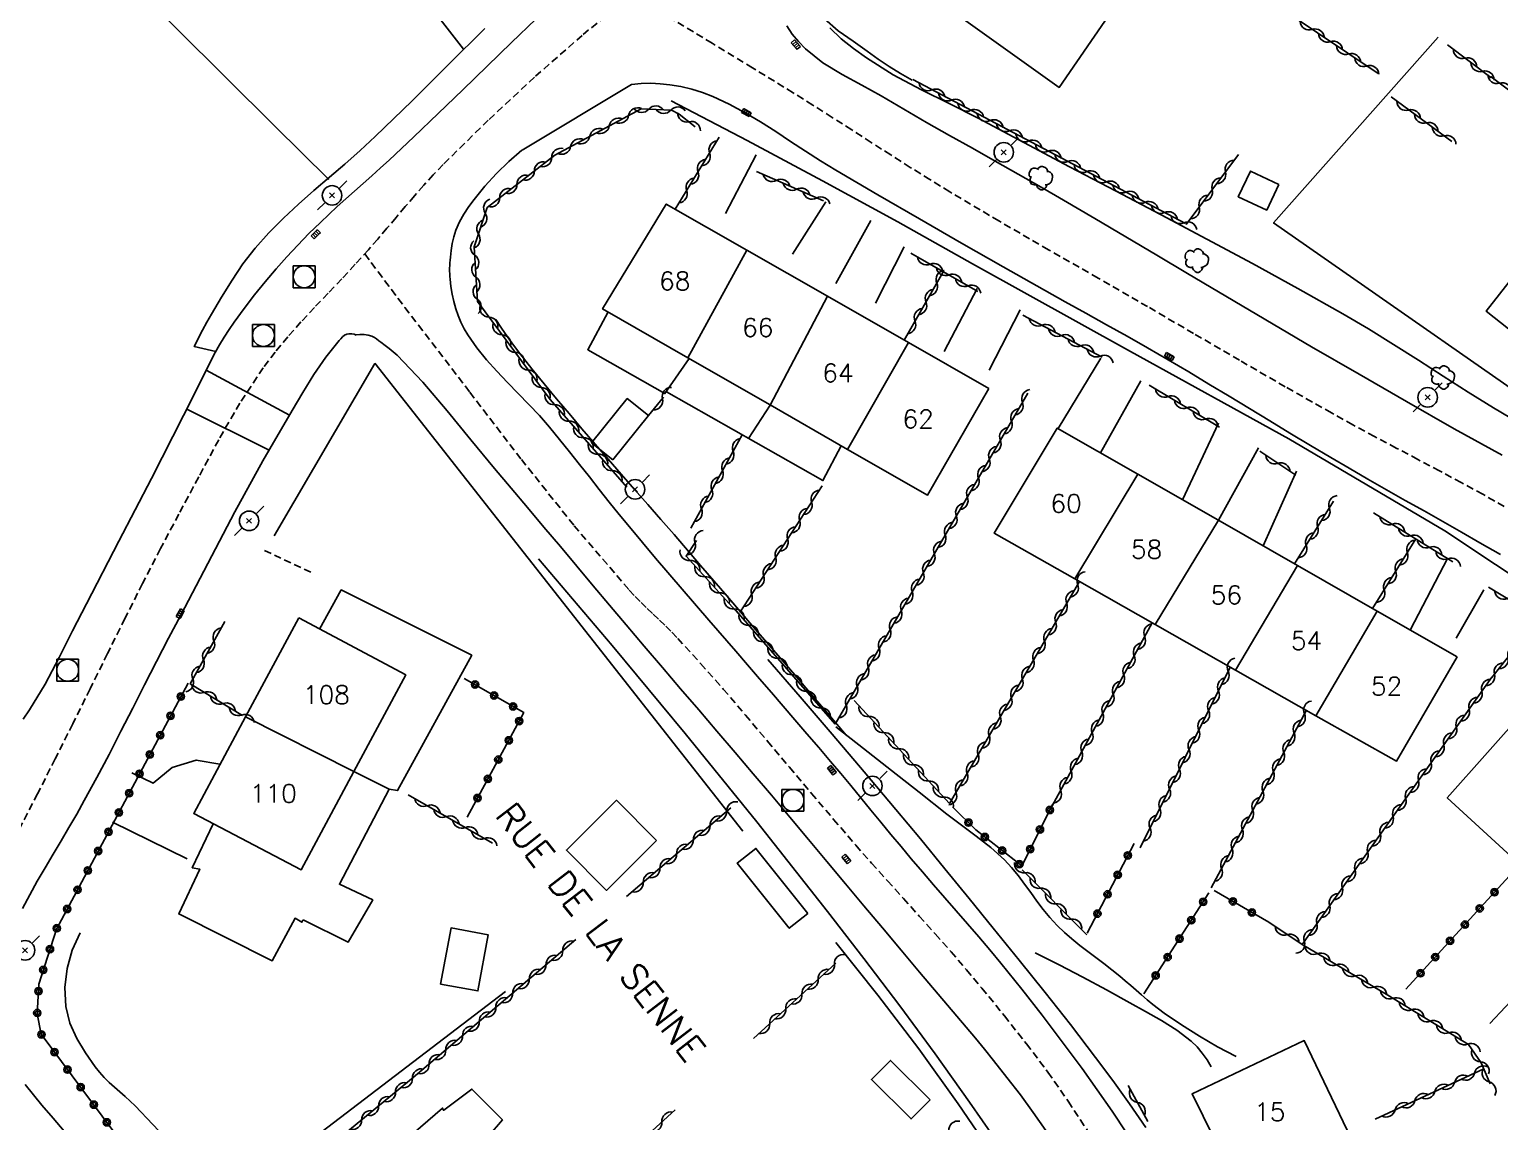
# Model space of a CAD drawing. Header units: millimetres. Extents: x 137000 to 138002, y 152999 to 154002.
# Drawn here: x 137436.5 to 137537.1, y 153887.4 to 153962.2 of the extents above; entities that cross this region are included whole.
import ezdxf
from ezdxf.enums import TextEntityAlignment as Align

# ---------------------------------------------------------------- set-up
doc = ezdxf.new("R2010")
doc.units = ezdxf.units.MM
doc.linetypes.add('DASHED', pattern=[0.75, 0.5, -0.25])
doc.layers.get('0').update_dxf_attribs({"linetype": 'CONTINUOUS'})
for name, color, linetype in [('W0001', 6, 'DASHED'), ('W0008', 7, 'CONTINUOUS'), ('W0014', 7, 'CONTINUOUS'), ('W0017', 7, 'CONTINUOUS'), ('W0020', 2, 'CONTINUOUS'), ('W0101', 7, 'CONTINUOUS'), ('W0104', 1, 'CONTINUOUS'), ('W0112', 1, 'DASHED'), ('W0211', 2, 'CONTINUOUS'), ('W0214', 2, 'CONTINUOUS'), ('W0300', 7, 'CONTINUOUS'), ('W0310', 3, 'CONTINUOUS'), ('W0323', 7, 'CONTINUOUS'), ('W0330', 7, 'CONTINUOUS'), ('W0401', 7, 'CONTINUOUS'), ('W0420', 7, 'CONTINUOUS'), ('W0473', 7, 'CONTINUOUS'), ('W0989', 7, 'CONTINUOUS'), ('W0991', 7, 'CONTINUOUS'), ('W1102', 7, 'CONTINUOUS')]:
    doc.layers.add(name, color=color, linetype=linetype)
doc.styles.get("Standard").update_dxf_attribs({"font": 'romans.shx', "width": 0.85})

# ---------------------------------------------------------------- blocks, each defined once
blk = doc.blocks.new('T300')
for p, q in [((-0.8, 0.51), (-0.86, 0.34)), ((-0.86, 0.34), (-0.86, 0.17)), ((-0.86, 0.17), (-0.74, 0.06)), ((-0.69, 0.63), (-0.8, 0.51)), ((-0.8, -0.06), (-0.74, 0.06)), ((-0.74, 0.06), (-0.69, 0.11)), ((-0.57, 0.69), (-0.69, 0.63)), ((-0.46, 0.69), (-0.57, 0.69)), ((-0.29, 0.63), (-0.46, 0.69)), ((-0.29, 0.63), (-0.17, 0.74)), ((-0.23, 0.57), (-0.29, 0.63)), ((-0.17, 0.74), (-0.06, 0.8)), ((-0.06, 0.8), (0.06, 0.8)), ((0.06, 0.8), (0.23, 0.74)), ((0.23, 0.74), (0.34, 0.63)), ((0.34, 0.63), (0.4, 0.51)), ((0.46, 0.46), (0.34, 0.46)), ((0.4, 0.51), (0.4, 0.46)), ((0.57, 0.4), (0.46, 0.46)), ((0.57, 0.4), (0.69, 0.29)), ((0.69, 0.29), (0.74, 0.17)), ((0.74, 0.06), (0.69, -0.17)), ((0.74, 0.17), (0.74, 0.06)), ((-0.8, -0.17), (-0.8, -0.06)), ((-0.8, -0.23), (-0.8, -0.17)), ((-0.74, -0.34), (-0.8, -0.23)), ((-0.69, -0.4), (-0.74, -0.34)), ((-0.51, -0.46), (-0.69, -0.4)), ((-0.4, -0.46), (-0.51, -0.46)), ((-0.4, -0.46), (-0.34, -0.46)), ((-0.34, -0.46), (-0.34, -0.4)), ((-0.34, -0.51), (-0.34, -0.46)), ((-0.29, -0.63), (-0.34, -0.51)), ((-0.17, -0.74), (-0.29, -0.63)), ((-0.06, -0.8), (-0.17, -0.74)), ((0.06, -0.8), (-0.06, -0.8)), ((0.17, -0.74), (0.06, -0.8)), ((0.23, -0.69), (0.17, -0.74)), ((0.29, -0.46), (0.23, -0.46)), ((0.29, -0.63), (0.23, -0.69)), ((0.46, -0.4), (0.29, -0.46)), ((0.34, -0.51), (0.29, -0.63)), ((0.34, -0.51), (0.34, -0.46)), ((0.57, -0.34), (0.46, -0.4)), ((0.63, -0.29), (0.57, -0.34)), ((0.69, -0.17), (0.63, -0.29))]:
    blk.add_line(p, q)
blk = doc.blocks.new('T473')
for p, q in [((-0.166667, 0.166667), (0.166667, -0.166667)), ((-0.166667, -0.166667), (0.166667, 0.166667)), ((0.500001, 0.500001), (1.000002, 1.000002)), ((-1.000002, -1.000002), (-0.500001, -0.500001))]:
    blk.add_line(p, q)
blk.add_ellipse((0, 0), major_axis=(0.471405, 0.471405), ratio=1, start_param=5.4977871438, end_param=11.780972451)
blk = doc.blocks.new('T401')
for p, q in [((-0.3, 0.3), (0, 0.3)), ((-0.3, -0.25), (-0.3, 0.3)), ((-0.3, 0.15), (0, 0.15)), ((-0.3, 0), (0, 0)), ((0, 0.3), (0, -0.25)), ((-0.3, -0.15), (0, -0.15)), ((-0.3, -0.25), (-0.3, -0.3)), ((-0.3, -0.3), (0, -0.3)), ((0, -0.3), (0, -0.25))]:
    blk.add_line(p, q)
blk = doc.blocks.new('T420')
for p, q in [((0.75, 0.75), (-0.75, 0.75)), ((-0.75, 0.75), (-0.75, -0.75)), ((0.75, 0.75), (0.75, -0.75)), ((0.75, -0.75), (-0.75, -0.75))]:
    blk.add_line(p, q)
blk.add_ellipse((0, 0), major_axis=(-0.53, 0.53), ratio=1, start_param=3.926991, end_param=10.210176)
blk = doc.blocks.new('t310o')
at = {"color": 0, "linetype": 'Continuous'}
for centre, start, end in [((-0.5, 0.38), 216.8699, 323.1304), ((0.5, -0.37), 36.8699, 143.1303)]:
    blk.add_arc(centre, 0.625, start, end, dxfattribs=at)
blk = doc.blocks.new('t323o')
at = {"color": 0, "linetype": 'Continuous'}
for radius in [0.25, 0.15]:
    blk.add_circle((0, 0), radius, dxfattribs=at)

msp = doc.modelspace()

# ---------------------------------------------------------------- linework, layer by layer
at = {"layer": 'W0001'}
for points in [[(137477.62, 153964.56), (137474.29, 153961.8), (137471.03, 153958.94), (137467.86, 153955.99), (137464.77, 153952.95), (137464.1, 153952.25), (137463.45, 153951.53), (137462.81, 153950.81), (137462.18, 153950.07), (137461.55, 153949.33), (137460.93, 153948.59), (137460.3, 153947.85), (137459.66, 153947.12)], [(137537.41, 153929.54), (137535.94, 153930.37), (137534.47, 153931.17), (137532.99, 153931.97), (137531.5, 153932.76), (137530.02, 153933.54), (137528.53, 153934.33), (137527.05, 153935.13), (137525.58, 153935.95), (137522.42, 153937.74), (137519.28, 153939.56), (137516.14, 153941.39), (137513, 153943.22), (137509.61, 153945.18), (137506.21, 153947.12), (137502.82, 153949.09), (137499.45, 153951.09), (137498.1, 153951.92), (137496.75, 153952.76), (137495.41, 153953.61), (137494.08, 153954.47), (137492.75, 153955.33), (137491.41, 153956.18), (137490.07, 153957.03), (137488.73, 153957.87), (137485.96, 153959.57), (137483.19, 153961.26), (137480.41, 153962.93)], [(137459.66, 153947.12), (137458.75, 153946.12), (137457.83, 153945.13), (137456.9, 153944.15), (137455.97, 153943.17), (137455.04, 153942.18), (137454.15, 153941.16), (137453.28, 153940.11), (137452.46, 153939.03), (137450.86, 153936.62), (137449.41, 153934.11), (137448.04, 153931.56), (137446.68, 153929.02), (137445.43, 153926.65), (137444.2, 153924.26), (137442.99, 153921.87), (137441.8, 153919.46), (137440.61, 153917.05), (137439.42, 153914.65), (137438.22, 153912.25), (137437.01, 153909.86), (137435.12, 153906.21)], [(137459.41, 153946.84), (137460.32, 153945.61), (137461.23, 153944.39), (137462.15, 153943.17), (137463.08, 153941.96), (137466.6, 153937.36), (137470.13, 153932.76), (137473.74, 153928.22), (137477.51, 153923.81), (137477.91, 153923.38), (137478.32, 153922.96), (137478.74, 153922.55), (137479.16, 153922.15), (137479.59, 153921.75), (137480.01, 153921.34), (137480.42, 153920.93), (137480.83, 153920.5), (137482.4, 153918.78), (137483.95, 153917.03), (137485.47, 153915.25), (137486.98, 153913.47), (137488.48, 153911.68), (137489.99, 153909.89), (137491.5, 153908.11), (137493.02, 153906.34), (137494.1, 153905.11), (137495.19, 153903.9), (137496.28, 153902.69), (137497.37, 153901.48), (137498.46, 153900.26), (137499.54, 153899.04), (137500.61, 153897.8), (137501.65, 153896.55), (137503.19, 153894.66), (137504.7, 153892.74), (137506.17, 153890.8), (137507.57, 153888.8), (137508.92, 153886.74)]]:
    msp.add_lwpolyline(points, dxfattribs=at)
at = {"layer": 'W0008'}
for points in [[(137458.81, 153941.3), (137459.08, 153941.32), (137459.36, 153941.31), (137459.63, 153941.27), (137459.9, 153941.19), (137460.07, 153941.11), (137460.22, 153941.01), (137460.37, 153940.89), (137460.51, 153940.78), (137460.8, 153940.57), (137461.08, 153940.35), (137461.36, 153940.13), (137461.62, 153939.89), (137463.39, 153938.04), (137465.05, 153936.09), (137466.66, 153934.1), (137468.29, 153932.14), (137469.42, 153930.8), (137470.55, 153929.47), (137471.67, 153928.13), (137472.8, 153926.79), (137473.92, 153925.45), (137475.04, 153924.11), (137476.17, 153922.77), (137477.3, 153921.43), (137478.54, 153919.97), (137479.78, 153918.51), (137481.03, 153917.05), (137482.27, 153915.6), (137483.52, 153914.14), (137484.76, 153912.68), (137486, 153911.22), (137487.24, 153909.76), (137488.51, 153908.25), (137489.78, 153906.73), (137491.05, 153905.22), (137492.32, 153903.7), (137493.58, 153902.19), (137494.85, 153900.67), (137496.12, 153899.15), (137497.39, 153897.64), (137498.02, 153896.88), (137498.66, 153896.13), (137499.3, 153895.38), (137499.94, 153894.63), (137500.58, 153893.88), (137501.21, 153893.12), (137501.83, 153892.36), (137502.45, 153891.59), (137503.37, 153890.42), (137504.29, 153889.24), (137505.17, 153888.04), (137506.02, 153886.81)], [(137449.17, 153940.08), (137446.99, 153935.76), (137444.8, 153931.45), (137442.58, 153927.15), (137440.35, 153922.86), (137439.41, 153921.03), (137438.49, 153919.19), (137437.52, 153917.37), (137436.46, 153915.6), (137436.03, 153914.96)]]:
    msp.add_lwpolyline(points, dxfattribs=at)
at = {"layer": 'W0014'}
for points in [[(137467.63, 153962.28), (137465.15, 153959.8), (137462.65, 153957.32), (137460.13, 153954.88), (137459.1, 153953.92), (137458.05, 153952.99), (137456.99, 153952.08), (137455.93, 153951.17), (137454.87, 153950.24), (137453.84, 153949.28), (137452.85, 153948.28), (137451.9, 153947.23), (137451.07, 153946.16), (137450.32, 153945.03), (137449.61, 153943.87), (137448.92, 153942.71), (137448.6, 153942.16), (137448.3, 153941.6), (137448.01, 153941.03), (137447.74, 153940.46)], [(137471.13, 153962.92), (137469.46, 153961.3), (137467.79, 153959.69), (137466.12, 153958.07), (137464.44, 153956.46), (137462.76, 153954.85), (137461.07, 153953.26), (137460.48, 153952.72), (137459.89, 153952.19), (137459.3, 153951.66), (137458.71, 153951.14), (137458.11, 153950.61), (137457.52, 153950.08), (137456.94, 153949.54), (137456.37, 153948.99), (137455.59, 153948.22), (137454.83, 153947.44), (137454.08, 153946.64), (137453.35, 153945.82), (137452.59, 153944.93), (137451.86, 153944.02), (137451.15, 153943.1), (137450.46, 153942.15), (137450.12, 153941.65), (137449.79, 153941.14), (137449.47, 153940.61), (137449.17, 153940.08)], [(137537.27, 153933.04), (137533.99, 153934.86), (137530.72, 153936.72), (137527.47, 153938.59), (137524.22, 153940.48), (137522.09, 153941.72), (137519.97, 153942.97), (137517.85, 153944.23), (137515.73, 153945.49), (137513.62, 153946.75), (137511.5, 153948.01), (137509.38, 153949.26), (137507.25, 153950.51), (137505.7, 153951.41), (137504.13, 153952.3), (137502.57, 153953.18), (137501, 153954.07), (137499.43, 153954.95), (137497.87, 153955.84), (137496.31, 153956.75), (137494.76, 153957.66), (137493.44, 153958.4), (137492.09, 153959.12), (137490.77, 153959.92), (137489.57, 153960.88), (137489.1, 153961.37), (137488.67, 153961.89), (137488.3, 153962.46)], [(137538.41, 153935.27), (137536.67, 153936.3), (137534.94, 153937.36), (137533.24, 153938.45), (137531.54, 153939.55), (137529.83, 153940.64), (137528.11, 153941.7), (137526.37, 153942.73), (137523.29, 153944.47), (137520.18, 153946.17), (137517.06, 153947.85), (137513.93, 153949.51), (137510.79, 153951.16), (137507.65, 153952.8), (137504.52, 153954.46), (137501.4, 153956.13), (137499.47, 153957.11), (137497.52, 153958.07), (137495.59, 153959.09), (137493.75, 153960.25), (137492.87, 153960.89), (137492.03, 153961.57), (137491.24, 153962.31)], [(137470.18, 153953.93), (137477.67, 153958.44)], [(137477.67, 153958.44), (137478.32, 153958.5), (137478.98, 153958.52), (137479.64, 153958.49), (137480.29, 153958.42), (137481.05, 153958.29), (137481.79, 153958.11), (137482.52, 153957.88), (137483.23, 153957.61), (137484.35, 153957.09), (137485.44, 153956.5), (137486.5, 153955.88), (137487.54, 153955.21), (137488.56, 153954.54), (137489.58, 153953.86), (137490.61, 153953.2), (137491.66, 153952.56), (137494.52, 153950.89), (137497.38, 153949.23), (137500.25, 153947.58), (137503.12, 153945.94), (137504.53, 153945.14), (137505.94, 153944.35), (137507.35, 153943.56), (137508.77, 153942.77), (137510.18, 153941.98), (137511.6, 153941.19), (137513, 153940.39), (137514.41, 153939.58), (137515.81, 153938.76), (137517.2, 153937.92), (137518.59, 153937.08), (137519.97, 153936.24), (137521.36, 153935.39), (137522.74, 153934.55), (137524.14, 153933.71), (137525.53, 153932.89), (137526.8, 153932.15), (137528.08, 153931.41), (137529.36, 153930.68), (137530.64, 153929.95), (137531.92, 153929.23), (137533.2, 153928.5), (137534.48, 153927.77), (137535.75, 153927.04), (137537.15, 153926.25)], [(137543.68, 153920.99), (137533.35, 153927.86), (137522.66, 153934.16), (137511.82, 153940.15), (137501.02, 153946.16), (137495.9, 153949.02), (137490.75, 153951.83), (137485.58, 153954.6), (137480.38, 153957.31)], [(137511.56, 153886.65), (137510.57, 153888.13), (137509.55, 153889.59), (137508.52, 153891.04), (137507.16, 153892.87), (137505.78, 153894.69), (137504.38, 153896.48), (137502.95, 153898.26), (137502.2, 153899.17), (137501.44, 153900.07), (137500.67, 153900.96), (137499.9, 153901.85), (137499.12, 153902.74), (137498.35, 153903.62), (137497.58, 153904.51), (137496.82, 153905.41), (137496.12, 153906.24), (137495.43, 153907.07), (137494.74, 153907.91), (137494.05, 153908.74), (137493.37, 153909.58), (137492.68, 153910.42), (137491.99, 153911.25), (137491.29, 153912.08), (137490.49, 153913.03), (137489.68, 153913.97), (137488.86, 153914.92), (137488.05, 153915.86), (137487.24, 153916.8), (137486.42, 153917.74), (137485.61, 153918.68), (137484.8, 153919.62), (137482.97, 153921.75), (137481.14, 153923.87), (137479.32, 153926), (137477.52, 153928.14), (137476.82, 153928.99), (137476.14, 153929.84), (137475.46, 153930.7), (137474.79, 153931.56), (137474.11, 153932.42), (137473.43, 153933.28), (137472.75, 153934.13), (137472.05, 153934.97), (137471.36, 153935.76), (137470.64, 153936.53), (137469.9, 153937.28), (137469.17, 153938.03), (137468.44, 153938.8), (137467.74, 153939.59), (137467.08, 153940.41), (137466.47, 153941.28), (137466.22, 153941.71), (137465.99, 153942.16), (137465.8, 153942.62), (137465.64, 153943.08), (137465.5, 153943.58), (137465.39, 153944.08), (137465.31, 153944.59), (137465.25, 153945.1), (137465.24, 153945.29), (137465.23, 153945.47), (137465.22, 153945.66), (137465.22, 153945.85), (137465.23, 153946.04), (137465.24, 153946.23), (137465.25, 153946.41), (137465.27, 153946.6), (137465.32, 153947.07), (137465.4, 153947.54), (137465.5, 153948.01), (137465.65, 153948.46), (137465.9, 153949.02), (137466.2, 153949.56), (137466.53, 153950.07), (137466.89, 153950.56), (137467.63, 153951.48), (137468.42, 153952.34), (137469.26, 153953.16), (137470.15, 153953.93)], [(137435.97, 153902.01), (137436.47, 153902.95), (137436.99, 153903.88), (137437.52, 153904.8), (137438.07, 153905.72), (137438.62, 153906.63), (137439.16, 153907.54), (137439.69, 153908.46), (137440.21, 153909.39), (137441.06, 153910.97), (137441.9, 153912.55), (137442.72, 153914.14), (137443.53, 153915.73), (137444.34, 153917.33), (137445.16, 153918.92), (137445.98, 153920.51), (137446.81, 153922.09), (137448.67, 153925.62), (137450.52, 153929.16), (137452.42, 153932.67), (137454.43, 153936.12), (137455.17, 153937.35), (137455.93, 153938.58), (137456.75, 153939.77), (137457.66, 153940.9), (137457.77, 153941.02), (137457.88, 153941.15), (137458.01, 153941.26), (137458.17, 153941.33), (137458.34, 153941.37), (137458.51, 153941.37), (137458.68, 153941.34), (137458.83, 153941.27)], [(137447.74, 153940.49), (137449.22, 153940.16)], [(137512.87, 153887.01), (137511.76, 153888.63), (137510.61, 153890.23), (137509.44, 153891.81), (137507.73, 153894.05), (137505.98, 153896.26), (137504.21, 153898.46), (137502.43, 153900.65), (137500.78, 153902.69), (137499.12, 153904.73), (137497.44, 153906.77), (137495.76, 153908.79), (137493.59, 153911.37), (137491.41, 153913.94), (137489.21, 153916.51), (137486.99, 153919.05)], [(137438.84, 153886.75), (137438.07, 153887.64), (137437.31, 153888.54), (137436.74, 153889.24), (137436.16, 153889.94)]]:
    msp.add_lwpolyline(points, dxfattribs=at)
at = {"layer": 'W0017'}
for points in [[(137484.11, 153949.59), (137486.2, 153953.62)], [(137490.97, 153950.39), (137488.7, 153946.81)], [(137491.65, 153944.81), (137494.04, 153949.11)], [(137496.33, 153947.32), (137494.36, 153943.46)], [(137499.07, 153940.14), (137501.34, 153944.47)], [(137504.27, 153943.01), (137502.15, 153938.87)], [(137506.87, 153934.87), (137509.79, 153939.7)], [(137512.54, 153938.15), (137509.78, 153933.21)], [(137517.84, 153935.24), (137515.38, 153930)], [(137520.6, 153933.56), (137517.85, 153928.59)], [(137523.19, 153931.96), (137520.91, 153926.84)], [(137533.56, 153926.02), (137530.98, 153921.07)], [(137536.02, 153923.82), (137534.13, 153920.51)], [(137443.46, 153911.3), (137444.93, 153910.59), (137446.23, 153911.65), (137447.87, 153912.17), (137449.48, 153911.89)], [(137442.15, 153907.91), (137447.25, 153905.4)]]:
    msp.add_lwpolyline(points, dxfattribs=at)
at = {"layer": 'W0020'}
for points in [[(137448.55, 153938.87), (137454.25, 153935.79)], [(137452.91, 153933.36), (137447.19, 153936.22)]]:
    msp.add_lwpolyline(points, dxfattribs=at)
at = {"layer": 'W0101'}
for points in [[(137503.8, 153968.31), (137502.61, 153966.55), (137500.23, 153963.03), (137506.95, 153958.24), (137509.37, 153961.75), (137510.58, 153963.5)], [(137485.57, 153947.09), (137480.05, 153950.25), (137475.69, 153943.07), (137481.53, 153939.72)], [(137491.09, 153943.93), (137485.57, 153947.09)], [(137546.72, 153942.61), (137542.83, 153937.64), (137536.17, 153942.92), (137540.07, 153947.88)], [(137496.62, 153940.77), (137491.09, 153943.93)], [(137502.14, 153937.61), (137496.62, 153940.77)], [(137481.53, 153939.72), (137486.99, 153936.58)], [(137492.45, 153933.44), (137497.92, 153930.3), (137502.14, 153937.61)], [(137486.99, 153936.58), (137492.45, 153933.44)], [(137512.33, 153931.75), (137506.81, 153934.91), (137502.5, 153927.7), (137508.01, 153924.58)], [(137517.8, 153928.62), (137512.33, 153931.75)], [(137523.26, 153925.49), (137517.8, 153928.62)], [(137528.72, 153922.37), (137523.26, 153925.49)], [(137508.01, 153924.58), (137513.51, 153921.46)], [(137454.89, 153921.9), (137451.25, 153915.12)], [(137458.67, 153911.38), (137462.21, 153918), (137454.89, 153921.9)], [(137534.18, 153919.24), (137528.72, 153922.37)], [(137513.51, 153921.46), (137519.02, 153918.33)], [(137524.52, 153915.21), (137530.03, 153912.09), (137534.18, 153919.24)], [(137519.02, 153918.33), (137524.52, 153915.21)], [(137451.25, 153915.12), (137447.7, 153908.51), (137455.05, 153904.65), (137458.67, 153911.38)], [(137543.54, 153911.63), (137539.03, 153915.8), (137533.51, 153909.58), (137538.16, 153905.31)], [(137519.05, 153883.2), (137516.04, 153889.31), (137523.72, 153892.96), (137526.67, 153886.83)]]:
    msp.add_lwpolyline(points, dxfattribs=at)
at = {"layer": 'W0104'}
for points in [[(137521.97, 153951.58), (137521.15, 153949.83), (137519.2, 153950.75), (137520.03, 153952.5)], [(137476.38, 153932.73), (137478.83, 153935.76), (137477.38, 153936.93), (137474.93, 153933.9)], [(137479.39, 153906.67), (137476.64, 153909.42), (137473.21, 153906), (137475.96, 153903.24)], [(137489.73, 153901.66), (137486.18, 153906.12), (137484.91, 153905.11), (137488.47, 153900.65)], [(137464.6, 153896.83), (137465.32, 153900.67), (137467.86, 153900.19), (137467.15, 153896.36)], [(137498.12, 153888.9), (137495.4, 153891.6), (137494.09, 153890.29), (137496.81, 153887.59)]]:
    msp.add_lwpolyline(points, close=True, dxfattribs=at)
for points in [[(137492.01, 153933.69), (137490.77, 153931.31), (137480.07, 153937.38), (137479.95, 153937.27), (137474.67, 153940.27), (137476.06, 153942.86)], [(137479.95, 153937.27), (137481.61, 153939.67)], [(137485.68, 153934.2), (137487.15, 153936.48)], [(137449.04, 153907.8), (137447.6, 153904.79), (137448.11, 153904.7), (137446.67, 153901.63), (137453.06, 153898.42), (137454.64, 153901.34), (137455.11, 153901.06), (137455.18, 153901.2), (137455.24, 153901.2), (137458.28, 153899.7), (137459.96, 153902.59), (137457.67, 153903.67), (137461.09, 153910.17), (137461.66, 153910.08), (137466.73, 153919.35), (137457.8, 153923.82), (137456.32, 153921.14)], [(137461.09, 153910.17), (137458.67, 153911.38)], [(137460.72, 153880.62), (137458.36, 153882.84), (137464.74, 153888.34), (137464.79, 153888.19), (137464.82, 153888.19), (137466.74, 153889.64), (137468.83, 153887.52), (137467.85, 153886.39), (137470.3, 153883.48), (137468.24, 153881.9)]]:
    msp.add_lwpolyline(points, dxfattribs=at)
at = {"layer": 'W0112'}
msp.add_lwpolyline([(137455.71, 153925.04), (137452.52, 153926.54)], dxfattribs=at)
at = {"layer": 'W0211'}
for points in [[(137492.37, 153913.88), (137491.24, 153915.2), (137490.11, 153916.52), (137488.98, 153917.84), (137487.85, 153919.16), (137486.03, 153921.27), (137484.22, 153923.39), (137482.4, 153925.5), (137480.58, 153927.61), (137479.68, 153928.65), (137478.78, 153929.68), (137477.88, 153930.71), (137476.97, 153931.74), (137476.07, 153932.77), (137475.17, 153933.81), (137474.27, 153934.85), (137473.39, 153935.9), (137472.53, 153936.91), (137471.68, 153937.93), (137470.85, 153938.97), (137470.03, 153940.01), (137469.6, 153940.58), (137469.18, 153941.16), (137468.77, 153941.74), (137468.37, 153942.34)], [(137471.3, 153925.96), (137476.35, 153920.01), (137481.34, 153914), (137486.25, 153907.93), (137491.09, 153901.8), (137493.58, 153898.59), (137496.04, 153895.34), (137498.45, 153892.06), (137500.8, 153888.74), (137502.58, 153886.18)], [(137519.07, 153891.87), (137517.79, 153892.54), (137516.54, 153893.26), (137515.32, 153894.03), (137514.14, 153894.84), (137513.74, 153895.14), (137513.35, 153895.44), (137512.97, 153895.76), (137512.59, 153896.09), (137512.22, 153896.41), (137511.85, 153896.74), (137511.47, 153897.06), (137511.09, 153897.38), (137510.55, 153897.81), (137510.01, 153898.23), (137509.45, 153898.65), (137508.9, 153899.06), (137508.36, 153899.48), (137507.82, 153899.92), (137507.3, 153900.37), (137506.8, 153900.85), (137506.31, 153901.38), (137505.85, 153901.93), (137505.42, 153902.51), (137505, 153903.09), (137504.58, 153903.68), (137504.15, 153904.25), (137503.69, 153904.81), (137503.2, 153905.34), (137502.27, 153906.19), (137501.27, 153906.96), (137500.25, 153907.71), (137499.26, 153908.47), (137497.36, 153909.97), (137495.46, 153911.46), (137493.56, 153912.96), (137491.65, 153914.45)]]:
    msp.add_lwpolyline(points, dxfattribs=at)
at = {"layer": 'W0214'}
msp.add_lwpolyline([(137505.31, 153898.96), (137506.95, 153898.15), (137508.57, 153897.31), (137510.18, 153896.44), (137511.78, 153895.54), (137512.85, 153894.94), (137513.94, 153894.34), (137515, 153893.68), (137515.98, 153892.91), (137516.38, 153892.52), (137516.74, 153892.1), (137517.07, 153891.65), (137517.36, 153891.17)], dxfattribs=at)
at = {"layer": 'W0300'}
for points in [[(137496.89, 153958.74), (137496.09, 153959.19), (137495.31, 153959.67), (137494.55, 153960.17), (137493.81, 153960.71), (137492.84, 153961.4), (137491.82, 153962.11), (137490.88, 153962.94)], [(137532.89, 153961.67), (137521.62, 153948.95), (137544.6, 153932.93)], [(137460.1, 153939.33), (137453.21, 153927.52)], [(137485.29, 153907.31), (137460.1, 153939.36)], [(137439.93, 153900.34), (137439.38, 153899.15), (137439.03, 153897.9), (137438.88, 153896.6), (137438.95, 153895.3), (137439.22, 153894.16), (137439.7, 153893.09), (137440.3, 153892.11), (137440.95, 153891.17), (137441.25, 153890.79), (137441.58, 153890.43), (137441.92, 153890.09), (137442.28, 153889.77), (137442.64, 153889.45), (137443.01, 153889.14), (137443.36, 153888.81), (137443.7, 153888.48), (137446.12, 153885.94), (137448.51, 153883.37), (137450.87, 153880.76), (137453.19, 153878.13)], [(137502.63, 153884.81), (137500.03, 153888.63), (137497.33, 153892.39), (137494.54, 153896.07), (137491.65, 153899.68)], [(137450.12, 153881.87), (137469.04, 153896.31)]]:
    msp.add_lwpolyline(points, dxfattribs=at)
at = {"layer": 'W0310'}
for points in [[(137528.77, 153959.18), (137514.32, 153968.91)], [(137544.25, 153953.17), (137536.51, 153958.97), (137536.5, 153958.91), (137533.53, 153961.14)], [(137515.6, 153948.91), (137496.92, 153958.77)], [(137533.83, 153954.54), (137529.66, 153957.58)], [(137477.35, 153930.86), (137472.1, 153936.86), (137467.12, 153943.57), (137466.9, 153947.31), (137467.79, 153950.01), (137472.42, 153953.59), (137478.33, 153956.77), (137480.41, 153956.67), (137480.94, 153956.41), (137482.02, 153955.54)], [(137483.68, 153954.83), (137480.65, 153949.9)], [(137519.21, 153953.64), (137515.63, 153948.85)], [(137490.8, 153950.46), (137486.23, 153952.48)], [(137501.38, 153944.26), (137496.8, 153946.89)], [(137496.34, 153940.93), (137498.99, 153945.56)], [(137504.45, 153942.64), (137509.88, 153939.77)], [(137479.86, 153937.02), (137478.83, 153935.76)], [(137491.61, 153914.62), (137504.8, 153937.3)], [(137517.93, 153934.96), (137513.11, 153937.85)], [(137481.73, 153928.05), (137485.25, 153934.44)], [(137523.15, 153931.67), (137520.67, 153933.33)], [(137490.71, 153930.95), (137485.08, 153922.28)], [(137525.73, 153929.9), (137523.06, 153925.61)], [(137533.9, 153925.75), (137528.47, 153929.11)], [(137491.61, 153914.62), (137484.84, 153922.4), (137484.81, 153922.4), (137481.4, 153926.13), (137482.12, 153927.2)], [(137531.36, 153927.33), (137528.4, 153922.55)], [(137508.33, 153924.4), (137499.43, 153909.19), (137492.91, 153916.25)], [(137536.44, 153889.99), (137535.83, 153891.43), (137534.97, 153892.68), (137529.45, 153896.07), (137523.57, 153899.53), (137536.57, 153917.85), (137536.57, 153917.82), (137539.81, 153921.9), (137536.33, 153924.02)], [(137451.05, 153915.23), (137447.46, 153917.38), (137449.82, 153921.65)], [(137506.33, 153908.78), (137513.32, 153921.57)], [(137518.66, 153918.54), (137512.49, 153906.16)], [(137517.36, 153903.43), (137523.87, 153915.58)], [(137462.39, 153909.79), (137468.16, 153906.47)], [(137484.47, 153908.9), (137477.32, 153902.83)], [(137508.83, 153900.2), (137504.42, 153904.65)], [(137523.57, 153899.53), (137521.3, 153901.06)], [(137473.85, 153899.88), (137462.72, 153890.42), (137449.92, 153879.9)], [(137486.02, 153893.11), (137491.66, 153898.26)], [(137528.58, 153887.58), (137536.01, 153891.02)], [(137513.02, 153887.42), (137511.66, 153889.89)], [(137473.11, 153881.32), (137480.66, 153888.21)]]:
    msp.add_lwpolyline(points, dxfattribs=at)
at = {"layer": 'W0323'}
for points in [[(137447.31, 153917.43), (137438.3, 153900.59), (137437.09, 153896.83), (137436.99, 153894.79), (137437.26, 153893.39), (137442.17, 153886.8), (137451.8, 153876.23)], [(137466.41, 153908.25), (137470.29, 153915.42), (137466.22, 153917.76)], [(137506.52, 153909.16), (137504.38, 153904.92), (137501.24, 153907.39), (137499.67, 153908.95)], [(137512.07, 153906.45), (137508.87, 153900.32)], [(137538.47, 153905.02), (137530.67, 153896.47)], [(137517.19, 153903.08), (137512.74, 153896.16)], [(137521.3, 153901.06), (137517.55, 153903.24)], [(137542.86, 153900.97), (137536.42, 153894.14)]]:
    msp.add_lwpolyline(points, dxfattribs=at)
at = {"layer": 'W0330'}
for points in [[(137466.17, 153960.85), (137462.89, 153965.11), (137460.61, 153967.87), (137456.18, 153972.57), (137449.13, 153980.72)], [(137456.94, 153951.92), (137453.24, 153955.61), (137443.19, 153965.61), (137438.8, 153970.43)]]:
    msp.add_lwpolyline(points, dxfattribs=at)
at = {"layer": 'W1102'}
for points in [[(137481.53, 153939.72), (137485.57, 153947.09)], [(137491.09, 153943.93), (137487.15, 153936.48)], [(137492.45, 153933.44), (137496.62, 153940.77)], [(137508.01, 153924.58), (137512.33, 153931.75)], [(137513.51, 153921.46), (137517.85, 153928.59)], [(137523.26, 153925.49), (137519.02, 153918.33)], [(137528.72, 153922.37), (137524.52, 153915.21)], [(137451.25, 153915.12), (137458.67, 153911.38)]]:
    msp.add_lwpolyline(points, dxfattribs=at)

# ---------------------------------------------------------------- block references
at = {"layer": 'W0300'}
for p in [(137505.75, 153952.02), (137516.42, 153946.37), (137533.26, 153938.37)]:
    msp.add_blockref('T300', p, dxfattribs=at)
at = {"layer": 'W0310'}
for p, rotation in [((137524.27, 153962.21), 146.0573570694609), ((137525.52, 153961.37), 146.0573570694609), ((137526.76, 153960.53), 146.0573570694609), ((137528.01, 153959.7), 146.0573570694609), ((137534.73, 153960.24), 143.1331880810612), ((137535.93, 153959.34), 143.1331880810612), ((137537.09, 153958.53), 143.1798670603695), ((137498.24, 153958.07), 152.1771694247567), ((137499.57, 153957.37), 152.1771694247567), ((137500.89, 153956.67), 152.1771694247567), ((137530.87, 153956.69), 143.9538542264357), ((137476.15, 153955.6), 28.25276597254267), ((137477.47, 153956.31), 28.25276597254267), ((137478.85, 153956.74), 357.0756251283619), ((137480.35, 153956.67), 357.0756251283619), ((137481.6, 153955.88), 321.3918910590311), ((137502.22, 153955.97), 152.1771694247567), ((137532.08, 153955.81), 143.9538542264357), ((137474.82, 153954.89), 28.25276597254267), ((137503.55, 153955.27), 152.1771694247567), ((137504.87, 153954.57), 152.1771694247567), ((137533.3, 153954.93), 143.9538542264357), ((137472.21, 153953.43), 37.72061730846087), ((137473.5, 153954.18), 28.25276597254267), ((137483.01, 153953.73), 238.4774850903169), ((137506.2, 153953.87), 152.1771694247567), ((137471.02, 153952.51), 37.72061730846087), ((137482.22, 153952.46), 238.4774850903169), ((137507.53, 153953.17), 152.1771694247567), ((137508.85, 153952.47), 152.1771694247567), ((137518.32, 153952.45), 233.1684144710803), ((137469.83, 153951.59), 37.72061730846087), ((137481.44, 153951.18), 238.4774850903169), ((137487.6, 153951.87), 156.2014519902771), ((137510.18, 153951.77), 152.1771694247567), ((137517.42, 153951.25), 233.1684144710803), ((137468.65, 153950.68), 37.72061730846087), ((137488.97, 153951.27), 156.2014519902771), ((137490.34, 153950.66), 156.2014519902771), ((137511.51, 153951.07), 152.1771694247567), ((137467.66, 153949.62), 71.95411817357585), ((137512.83, 153950.37), 152.1771694247567), ((137514.16, 153949.67), 152.1771694247567), ((137516.53, 153950.05), 233.1684144710803), ((137467.19, 153948.19), 71.95411817357585), ((137515.49, 153948.97), 152.1771694247567), ((137466.94, 153946.74), 93.29187671688067), ((137467.02, 153945.24), 93.29187671688067), ((137498.11, 153946.14), 150.1218040483224), ((137499.41, 153945.4), 150.1218040483224), ((137498.57, 153944.83), 60.20320469139627), ((137500.71, 153944.65), 150.1218040483224), ((137467.11, 153943.74), 93.29187671688067), ((137497.83, 153943.53), 60.20320469139627), ((137467.91, 153942.51), 126.577826629994), ((137497.08, 153942.23), 60.20320469139627), ((137468.8, 153941.3), 126.577826629994), ((137505.78, 153941.94), 332.083824750623), ((137469.7, 153940.1), 126.577826629994), ((137507.1, 153941.24), 332.083824750623), ((137508.43, 153940.54), 332.083824750623), ((137509.75, 153939.83), 332.083824750623), ((137470.59, 153938.89), 126.577826629994), ((137471.49, 153937.69), 126.577826629994), ((137472.41, 153936.51), 131.1690165737699), ((137479.78, 153936.92), 230.700744270861), ((137504.43, 153936.67), 59.82327433202526), ((137514.4, 153937.07), 149.0975298441073), ((137515.69, 153936.3), 149.0975298441073), ((137473.4, 153935.38), 131.1690165737699), ((137503.68, 153935.37), 59.82327433202526), ((137516.97, 153935.53), 149.0975298441073), ((137474.38, 153934.25), 131.1690165737699), ((137502.92, 153934.07), 59.82327433202526), ((137475.37, 153933.12), 131.1690165737699), ((137484.63, 153933.31), 61.13760146898931), ((137483.9, 153931.99), 61.13760146898931), ((137502.17, 153932.78), 59.82327433202526), ((137521.92, 153932.49), 146.1344238128717), ((137476.36, 153931.99), 131.1690165737699), ((137501.42, 153931.48), 59.82327433202526), ((137483.18, 153930.68), 61.13760146898931), ((137500.66, 153930.18), 59.82327433202526), ((137482.46, 153929.37), 61.13760146898931), ((137489.99, 153929.82), 237.0047094697509), ((137525.44, 153929.43), 238.1532838409644), ((137489.17, 153928.57), 237.0047094697509), ((137499.91, 153928.89), 59.82327433202526), ((137524.64, 153928.15), 238.1532838409644), ((137529.75, 153928.33), 148.2296175089147), ((137482.02, 153927.05), 55.90103787494196), ((137488.35, 153927.31), 237.0047094697509), ((137499.15, 153927.59), 59.82327433202526), ((137531.02, 153927.54), 148.2296175089147), ((137487.54, 153926.05), 237.0047094697509), ((137498.4, 153926.29), 59.82327433202526), ((137523.85, 153926.88), 238.1532838409644), ((137530.77, 153926.38), 238.3263772499875), ((137532.3, 153926.75), 148.2296175089147), ((137481.67, 153925.84), 132.3941622348932), ((137497.65, 153925), 59.82327433202526), ((137529.98, 153925.1), 238.3263772499875), ((137533.57, 153925.96), 148.2296175089147), ((137482.68, 153924.73), 132.3941622348932), ((137486.72, 153924.79), 237.0047094697509), ((137508.21, 153924.2), 239.6714676846748), ((137483.69, 153923.63), 132.3941622348932), ((137485.9, 153923.53), 237.0047094697509), ((137496.89, 153923.7), 59.82327433202526), ((137529.19, 153923.82), 238.3263772499875), ((137537.61, 153923.24), 148.7053090057581), ((137484.7, 153922.52), 132.3941622348932), ((137496.14, 153922.4), 59.82327433202526), ((137507.45, 153922.91), 239.6714676846748), ((137485.7, 153921.41), 131.0646788165149), ((137495.38, 153921.11), 59.82327433202526), ((137506.7, 153921.61), 239.6714676846748), ((137449.09, 153920.34), 61.05140830382329), ((137486.69, 153920.28), 131.0646788165149), ((137505.94, 153920.32), 239.6714676846748), ((137512.8, 153920.62), 61.32992556053406), ((137448.37, 153919.03), 61.05140830382329), ((137487.67, 153919.15), 131.0646788165149), ((137494.63, 153919.81), 59.82327433202526), ((137505.18, 153919.02), 239.6714676846748), ((137512.09, 153919.31), 61.32992556053406), ((137537.67, 153919.21), 51.57541027989988), ((137488.66, 153918.02), 131.0646788165149), ((137493.88, 153918.51), 59.82327433202526), ((137511.37, 153917.99), 61.32992556053406), ((137518.51, 153918.25), 243.5090701004389), ((137536.74, 153918.04), 51.57541027989988), ((137447.64, 153917.72), 61.05140830382329), ((137493.12, 153917.22), 59.82327433202526), ((137504.42, 153917.73), 239.6714676846748), ((137517.84, 153916.9), 243.5090701004389), ((137448.42, 153916.81), 149.0409390736692), ((137489.64, 153916.89), 131.0646788165149), ((137492.37, 153915.92), 59.82327433202526), ((137503.67, 153916.44), 239.6714676846748), ((137510.65, 153916.68), 61.32992556053406), ((137535.88, 153916.88), 54.63666583803465), ((137449.7, 153916.04), 149.0409390736692), ((137450.99, 153915.26), 149.0409390736692), ((137490.63, 153915.75), 131.0646788165149), ((137493.93, 153915.15), 132.7097270231867), ((137502.91, 153915.14), 239.6714676846748), ((137509.93, 153915.36), 61.32992556053406), ((137517.17, 153915.56), 243.5090701004389), ((137523.74, 153915.33), 61.83632531626395), ((137535.01, 153915.65), 54.63666583803465), ((137494.95, 153914.05), 132.7097270231867), ((137509.21, 153914.04), 61.32992556053406), ((137516.5, 153914.22), 243.5090701004389), ((137523.03, 153914.01), 61.83632531626395), ((137534.14, 153914.43), 54.63666583803465), ((137495.96, 153912.95), 132.7097270231867), ((137502.15, 153913.85), 239.6714676846748), ((137515.83, 153912.88), 243.5090701004389), ((137533.28, 153913.21), 54.63666583803465), ((137501.39, 153912.55), 239.6714676846748), ((137508.49, 153912.73), 61.32992556053406), ((137522.32, 153912.68), 61.83632531626395), ((137532.41, 153911.98), 54.63666583803465), ((137496.98, 153911.84), 132.7097270231867), ((137500.64, 153911.26), 239.6714676846748), ((137507.77, 153911.41), 61.32992556053406), ((137515.17, 153911.53), 243.5090701004389), ((137521.61, 153911.36), 61.83632531626395), ((137498, 153910.74), 132.7097270231867), ((137499.88, 153909.96), 239.6714676846748), ((137507.05, 153910.1), 61.32992556053406), ((137514.5, 153910.19), 243.5090701004389), ((137520.9, 153910.04), 61.83632531626395), ((137531.54, 153910.76), 54.63666583803465), ((137499.02, 153909.64), 132.7097270231867), ((137513.83, 153908.85), 243.5090701004389), ((137530.67, 153909.54), 54.63666583803465), ((137463.69, 153909.04), 330.1157469690428), ((137464.99, 153908.29), 330.1157469690428), ((137484.18, 153908.66), 220.3412847208544), ((137520.2, 153908.72), 61.83632531626395), ((137529.8, 153908.31), 54.63666583803465), ((137466.29, 153907.55), 330.1157469690428), ((137483.04, 153907.68), 220.3412847208544), ((137513.16, 153907.51), 243.5090701004389), ((137519.49, 153907.39), 61.83632531626395), ((137528.93, 153907.09), 54.63666583803465), ((137467.59, 153906.8), 330.1157469690428), ((137481.9, 153906.71), 220.3412847208544), ((137518.78, 153906.07), 61.83632531626395), ((137528.07, 153905.87), 54.63666583803465), ((137480.75, 153905.74), 220.3412847208544), ((137479.61, 153904.77), 220.3412847208544), ((137504.6, 153904.46), 134.8577629698301), ((137518.07, 153904.75), 61.83632531626395), ((137527.2, 153904.64), 54.63666583803465), ((137478.47, 153903.8), 220.3412847208544), ((137505.66, 153903.39), 134.8577629698301), ((137526.33, 153903.42), 54.63666583803465), ((137506.72, 153902.33), 134.8577629698301), ((137525.46, 153902.2), 54.63666583803465), ((137507.78, 153901.27), 134.8577629698301), ((137524.59, 153900.97), 54.63666583803465), ((137522.55, 153900.22), 145.9667435845731), ((137472.96, 153899.12), 220.341284720855), ((137523.73, 153899.75), 54.63666583803465), ((137471.81, 153898.15), 220.341284720855), ((137491.56, 153898.17), 42.40747030182693), ((137524.63, 153898.91), 149.5429667984311), ((137525.92, 153898.15), 149.5429667984311), ((137470.67, 153897.18), 220.341284720855), ((137490.45, 153897.15), 42.40747030182693), ((137527.21, 153897.39), 149.5429667984311), ((137469.53, 153896.21), 220.341284720855), ((137489.34, 153896.14), 42.40747030182693), ((137528.51, 153896.63), 149.5429667984311), ((137468.38, 153895.24), 220.341284720855), ((137488.23, 153895.13), 42.40747030182693), ((137529.79, 153895.86), 148.4220424083479), ((137531.07, 153895.07), 148.4220424083479), ((137467.24, 153894.26), 220.341284720855), ((137487.13, 153894.12), 42.40747030182693), ((137532.35, 153894.29), 148.4220424083479), ((137466.1, 153893.29), 220.341284720855), ((137533.63, 153893.5), 148.4220424083479), ((137464.95, 153892.32), 220.341284720855), ((137534.91, 153892.72), 148.4220424083479), ((137463.81, 153891.35), 220.341284720855), ((137535.78, 153891.51), 124.6879679061571), ((137462.67, 153890.38), 219.4269116019158), ((137534.02, 153890.1), 24.86168263323158), ((137535.38, 153890.73), 24.86168263323158), ((137536.38, 153890.13), 112.8925473609313), ((137461.51, 153889.43), 219.4269116019158), ((137512.3, 153888.73), 118.9282978182057), ((137532.66, 153889.47), 24.86168263323158), ((137460.35, 153888.48), 219.4269116019158), ((137529.94, 153888.21), 24.86168263323158), ((137531.3, 153888.84), 24.86168263323158), ((137459.19, 153887.52), 219.4269116019158), ((137479.75, 153887.38), 42.40747030191553), ((137499.39, 153886.78), 221.3175527077532)]:
    msp.add_blockref('t310o', p, dxfattribs=dict(at, rotation=rotation))
at = {"layer": 'W0323'}
for p, rotation in [((137466.96, 153917.34), 150.0614401564182), ((137468.26, 153916.59), 150.0614401564182), ((137446.82, 153916.52), 241.8477569867925), ((137469.56, 153915.84), 150.0614401564182), ((137446.11, 153915.2), 241.8477569867925), ((137469.98, 153914.84), 61.60213444979983), ((137445.41, 153913.87), 241.8477569867925), ((137469.27, 153913.52), 61.60213444979983), ((137444.7, 153912.55), 241.8477569867925), ((137468.55, 153912.2), 61.60213444979983), ((137443.99, 153911.23), 241.8477569867925), ((137467.84, 153910.88), 61.60213444979983), ((137443.28, 153909.9), 241.8477569867925), ((137467.13, 153909.57), 61.60213444979983), ((137442.58, 153908.58), 241.8477569867925), ((137506.31, 153908.75), 243.2248778076604), ((137500.74, 153907.89), 135.2569300249586), ((137441.87, 153907.26), 241.8477569867925), ((137501.86, 153906.9), 141.6760759244231), ((137505.63, 153907.41), 243.2248778076604), ((137441.16, 153905.94), 241.8477569867925), ((137503.04, 153905.97), 141.6760759244231), ((137504.96, 153906.07), 243.2248778076604), ((137511.64, 153905.64), 242.4676323768627), ((137440.45, 153904.61), 241.8477569867925), ((137504.22, 153905.04), 141.6760759244231), ((137510.95, 153904.31), 242.4676323768627), ((137439.75, 153903.29), 241.8477569867925), ((137510.26, 153902.98), 242.4676323768627), ((137516.8, 153902.46), 237.2505480036096), ((137518.84, 153902.49), 149.8851250983992), ((137536.74, 153903.12), 227.6477105273095), ((137439.04, 153901.97), 241.8477569867925), ((137509.56, 153901.65), 242.4676323768627), ((137520.14, 153901.73), 149.8851250983992), ((137535.73, 153902.01), 227.6477105273095), ((137438.33, 153900.65), 241.8477569867925), ((137515.99, 153901.2), 237.2505480036096), ((137534.72, 153900.9), 227.6477105273095), ((137515.18, 153899.94), 237.2505480036096), ((137533.7, 153899.79), 227.6477105273095), ((137437.86, 153899.22), 252.1993976556105), ((137514.37, 153898.68), 237.2505480036096), ((137532.69, 153898.68), 227.6477105273095), ((137437.4, 153897.8), 252.1993976556105), ((137513.55, 153897.42), 237.2505480036096), ((137531.68, 153897.57), 227.6477105273095), ((137437.07, 153896.34), 267.0901090082822), ((137436.99, 153894.85), 267.0901090082822), ((137437.27, 153893.38), 306.7123081520591), ((137438.17, 153892.17), 306.7123081520591), ((137439.06, 153890.97), 306.7123081520591), ((137439.96, 153889.77), 306.7123081520591), ((137440.86, 153888.57), 306.7123081520591), ((137441.75, 153887.36), 306.7123081520591)]:
    msp.add_blockref('t323o', p, dxfattribs=dict(at, rotation=rotation))
at = {"layer": 'W0401'}
for p, rotation in [((137489.03, 153961.27), 41.72159947046327), ((137485.46, 153956.38), 240.4002184253019), ((137455.95, 153948.28), 134.9319206584417), ((137514.41, 153939.68), 239.8042844202182), ((137446.91, 153922.13), 332.0324978300824), ((137491.5, 153911.57), 40.04295753852757), ((137492.26, 153905.3), 219.8843109134428)]:
    msp.add_blockref('T401', p, dxfattribs=dict(at, rotation=rotation))
at = {"layer": 'W0420'}
for p in [(137455.26, 153945.27), (137452.47, 153941.25), (137439.07, 153918.32), (137488.72, 153909.41)]:
    msp.add_blockref('T420', p, dxfattribs=at)
at = {"layer": 'W0473'}
for p in [(137503.15, 153953.79), (137457.17, 153950.84), (137532.17, 153937.01), (137477.91, 153930.71), (137451.49, 153928.55), (137494.16, 153910.4), (137436.15, 153899.14)]:
    msp.add_blockref('T473', p, dxfattribs=at)

# ---------------------------------------------------------------- texts
at = {"layer": 'W0989'}
msp.add_text('RUE DE LA SENNE   ', height=1.75, rotation=307.7532, dxfattribs=at).set_placement((137468.27, 153908.35))
at = {"layer": 'W0991'}
for s, p in [('68', (137480.63, 153944.98)), ('66', (137486.31, 153941.79)), ('64', (137491.8, 153938.68)), ('62', (137497.29, 153935.53)), ('60', (137507.42, 153929.74)), ('58', (137512.93, 153926.6)), ('56', (137518.39, 153923.48)), ('54', (137523.88, 153920.35)), ('108', (137456.78, 153916.64)), ('52', (137529.36, 153917.23)), ('110', (137453.15, 153909.88)), ('15', (137521.36, 153888.08))]:
    msp.add_text(s, height=1.25, dxfattribs=at).set_placement(p, align=Align.MIDDLE_CENTER)

doc.saveas('drawing.dxf')
